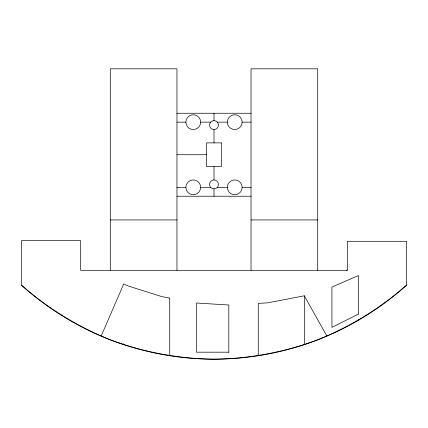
<?xml version="1.0" encoding="UTF-8"?>
<svg xmlns="http://www.w3.org/2000/svg" width="428" height="428" viewBox="0 0 428 428"><rect width="100%" height="100%" fill="white"/><g stroke="black" fill="none" stroke-linecap="round" stroke-linejoin="round"><path stroke-width="0.64" d="M101.324 335.696L123.719 283.951L128.207 286L161.731 296.588L169.739 298.081L169.739 355.336M406.6 285.112C380.128 308.374 349.895 326.939 317.175 340.035C284.122 352.239 249.235 358.718 214 359.188C178.765 358.718 143.878 352.239 110.825 340.035C78.105 326.939 47.872 308.374 21.4 285.112L21.4 240.67L80.662 240.67L80.662 270.298L347.338 270.298L347.338 241.301L406.6 241.301L406.6 285.112A287.418 287.418 0 0 1 21.4 285.112M346.584 270.298L347.338 269.95M326.676 335.696L304.335 295.796L267.832 302.826L258.271 303.409L258.271 355.336M176.962 113.254L251.038 113.254M176.962 122.146L185.848 122.146M200.668 122.146A7.41 7.41 0 0 1 189.556 128.561A7.41 7.41 0 0 1 189.556 115.731A7.41 7.41 0 0 1 200.668 122.146L210.72 122.146M217.28 122.146L227.332 122.146M242.152 122.146A7.41 7.41 0 0 1 231.04 128.561A7.41 7.41 0 0 1 231.04 115.731A7.41 7.41 0 0 1 242.152 122.146L251.038 122.146M176.962 154.738L206.59 154.738M176.962 187.33L185.848 187.33M200.668 187.33A7.41 7.41 0 0 1 189.556 193.745A7.41 7.41 0 0 1 189.556 180.916A7.41 7.41 0 0 1 200.668 187.33L210.72 187.33M217.28 187.33L227.332 187.33M242.152 187.33A7.41 7.41 0 0 1 231.04 193.745A7.41 7.41 0 0 1 231.04 180.916A7.41 7.41 0 0 1 242.152 187.33L251.038 187.33M176.962 196.222L251.038 196.222M110.29 219.928L176.962 219.928M251.038 219.928L317.71 219.928M358.45 319.721L358.45 320.005M317.71 270.298L317.71 68.812L251.038 68.812L251.038 270.298M304.335 295.796L304.335 344.091M214 113.254L214 120.664M214 129.55A4.446 4.446 0 0 0 217.847 122.884L217.14 121.964A4.446 4.446 0 0 0 210.86 121.964L210.153 122.884A4.446 4.446 0 0 0 214 129.55L214 142.888M214 166.588L214 179.926A4.446 4.446 0 0 1 217.847 186.592L217.14 187.512A4.446 4.446 0 0 1 210.86 187.512L210.153 186.592A4.446 4.446 0 0 1 214 179.926M214 188.812L214 196.222M176.962 270.298L176.962 68.812L110.29 68.812L110.29 270.298M123.719 343.732L123.719 344.107M358.45 314.077L331.93 327.372L331.93 287.076L358.45 275.53L358.45 314.077M221.41 142.888L206.59 142.888L206.59 166.588L221.41 166.588L221.41 142.888M228.82 352.19L196.457 352.19L196.457 303.019L228.82 305.004L228.82 352.19"/></g></svg>
